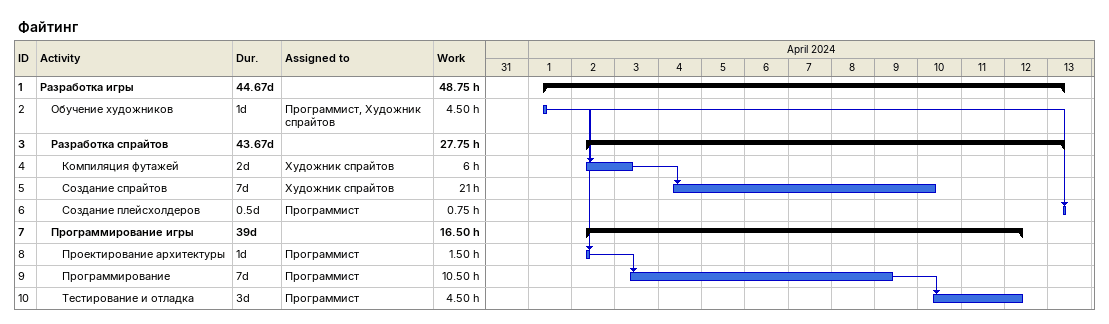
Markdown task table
Файтинг

| ID | Level | Task | Duration | Start | Finish | Predecessors | Resources | Work (h) |
|---|---|---|---|---|---|---|---|---|
| 1 | 1 | **Разработка игры** | 44.67d | 2024-04-01 | 2024-04-13 |  |  | 48.75 |
| 2 | 2 | Обучение художников | 1d | 2024-04-01 | 2024-04-01 |  | Программист, Художник спрайтов | 4.50 |
| 3 | 2 | **Разработка спрайтов** | 43.67d | 2024-04-02 | 2024-04-13 |  |  | 27.75 |
| 4 | 3 | Компиляция футажей | 2d | 2024-04-02 | 2024-04-03 | 2 | Художник спрайтов | 6 |
| 5 | 3 | Создание спрайтов | 7d | 2024-04-04 | 2024-04-10 | 4 | Художник спрайтов | 21 |
| 6 | 3 | Создание плейсхолдеров | 0.5d | 2024-04-13 | 2024-04-13 | 2 | Программист | 0.75 |
| 7 | 2 | **Программирование игры** | 39d | 2024-04-02 | 2024-04-12 |  |  | 16.50 |
| 8 | 3 | Проектирование архитектуры | 1d | 2024-04-02 | 2024-04-02 | 2 | Программист | 1.50 |
| 9 | 3 | Программирование | 7d | 2024-04-03 | 2024-04-09 | 8 | Программист | 10.50 |
| 10 | 3 | Тестирование и отладка | 3d | 2024-04-10 | 2024-04-12 | 9 | Программист | 4.50 |
